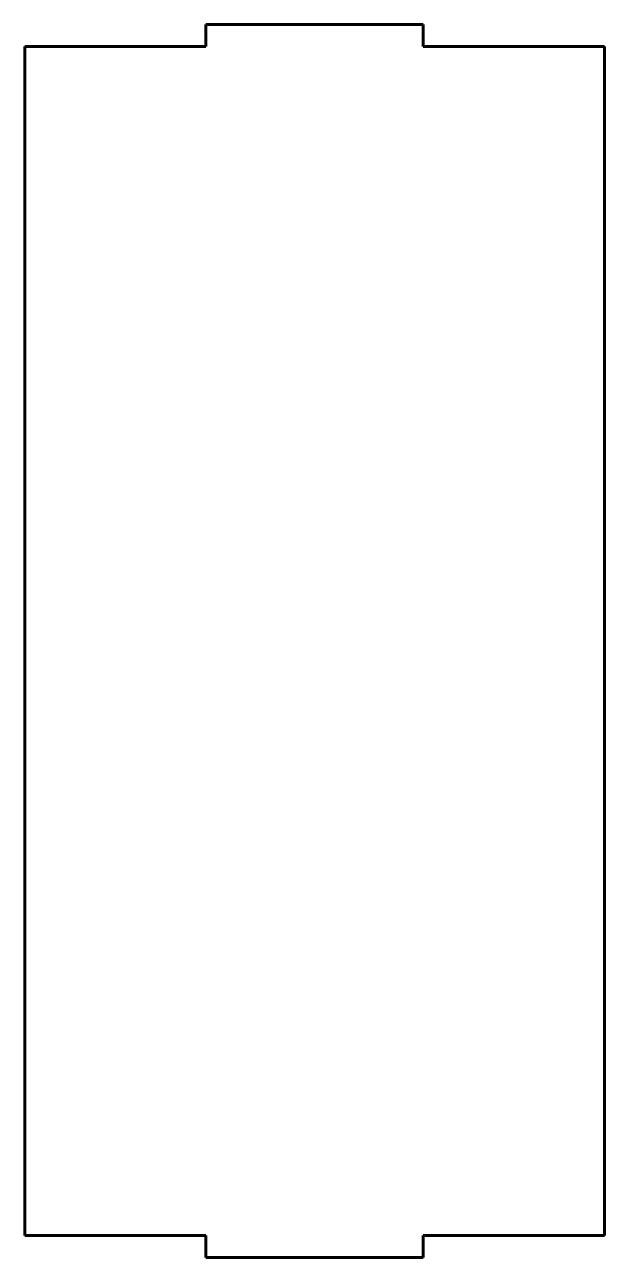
# Model space of a CAD drawing. Header units: millimetres. Extents: x 66 to 146, y 82 to 252.
import ezdxf

# ---------------------------------------------------------------- set-up
doc = ezdxf.new("R2010")
doc.units = ezdxf.units.MM
doc.linetypes.add('K5LT_BASIC', pattern=[0])
doc.layers.add('Системный слой (1)', color=251, linetype='Continuous', true_color=0x6c6c6c)

msp = doc.modelspace()

# ---------------------------------------------------------------- linework, layer by layer
at = {"layer": 'Системный слой (1)', "color": 150, "linetype": 'K5LT_BASIC', "lineweight": 60, "true_color": 0x0080ff}
for p, q in [((91.08, 251.99), (91.08, 248.99)), ((121.08, 251.99), (91.08, 251.99)), ((121.08, 248.99), (121.08, 251.99)), ((66.08, 248.99), (66.08, 84.99)), ((91.08, 248.99), (66.08, 248.99)), ((146.08, 248.99), (121.08, 248.99)), ((146.08, 84.99), (146.08, 248.99)), ((66.08, 84.99), (91.08, 84.99)), ((91.08, 84.99), (91.08, 81.99)), ((121.08, 84.99), (146.08, 84.99)), ((121.08, 81.99), (121.08, 84.99)), ((91.08, 81.99), (121.08, 81.99))]:
    msp.add_line(p, q, dxfattribs=at)

doc.saveas('drawing.dxf')
